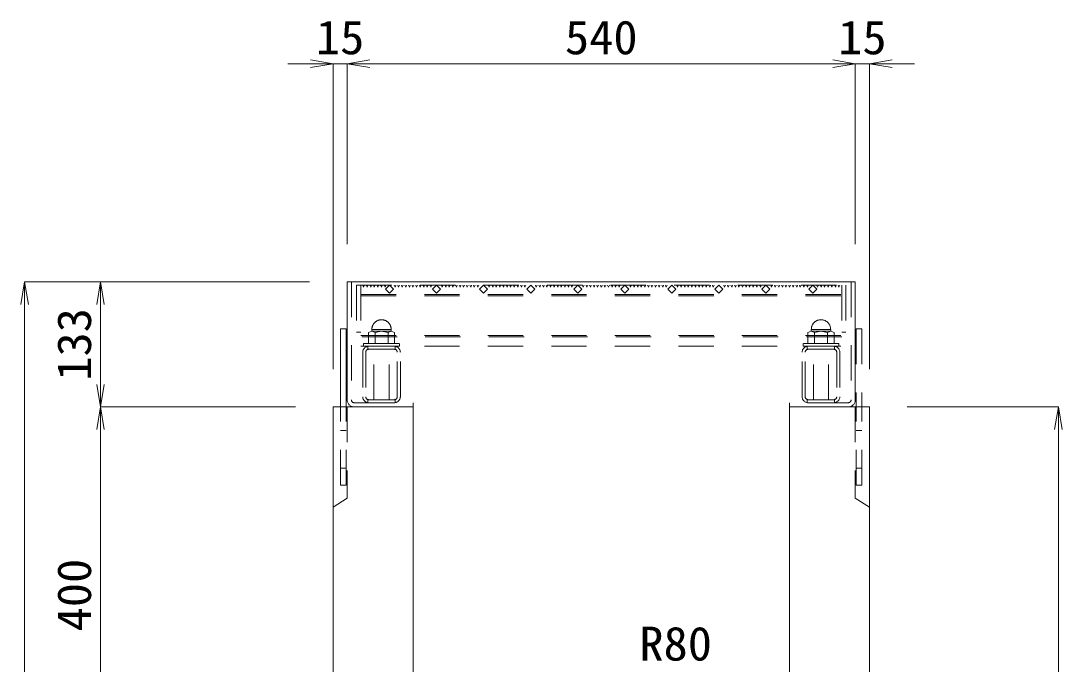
# Model space of a CAD drawing. Units: millimetres at full size; some dimension numbers follow another scale. Extents: x -734 to 58102, y 49499 to 87169.
# Drawn here: x 35169 to 36276, y 64448 to 65132 of the extents above; entities that cross this region are included whole.
import ezdxf
from ezdxf.enums import TextEntityAlignment as Align

# ---------------------------------------------------------------- set-up
doc = ezdxf.new("R2010")
doc.units = ezdxf.units.MM
doc.header["$LTSCALE"] = 50
doc.linetypes.add('USER1', pattern=[1.35, 0.75, -0.6])
for name, color, linetype, lineweight in [('寸法線', 7, 'Continuous', 13), ('引出線', 4, 'Continuous', 13), ('本体', 2, 'Continuous', 20), ('ｸﾞﾚｰﾁﾝｸﾞ', 7, 'USER1', 9)]:
    doc.layers.add(name, color=color, linetype=linetype, lineweight=lineweight)
doc.styles.add('ＭＳ 明朝', font='')
doc.styles.get('ＭＳ 明朝').set_extended_font_data('MS Mincho')

# ---------------------------------------------------------------- blocks, each defined once
blk = doc.blocks.new('open_arrow')
at = {"color": 0, "linetype": 'Continuous', "lineweight": -2}
blk.add_lwpolyline([(7.5, 1.25), (0, 0), (7.5, -1.25)], dxfattribs=at)

msp = doc.modelspace()

# ---------------------------------------------------------------- linework, layer by layer
at = {"layer": '寸法線'}
for p, q in [((35564.09, 65086.12), (35453.09, 65086.12)), ((35501.09, 64761.22), (35501.09, 65086.12)), ((36056.09, 65086.12), (35516.09, 65086.12)), ((35516.09, 64894.22), (35516.09, 65086.12)), ((35516.09, 64894.22), (35516.09, 65086.12)), ((36008.09, 65086.12), (36119.09, 65086.12)), ((36056.09, 64894.22), (36056.09, 65086.12)), ((36056.09, 64894.22), (36056.09, 65086.12)), ((36071.09, 64761.22), (36071.09, 65086.12)), ((35173.28, 63871.2), (35173.28, 64854.2)), ((35476.07, 64854.2), (35173.28, 64854.2)), ((35253.92, 64854.2), (35253.92, 64721.2)), ((35476.07, 64854.2), (35253.92, 64854.2)), ((35461.07, 64721.2), (35253.92, 64721.2)), ((35253.92, 64721.2), (35253.92, 64321.2)), ((35461.07, 64721.2), (35253.92, 64721.2)), ((36111.11, 64721.2), (36271.91, 64721.2)), ((36271.91, 64721.2), (36271.91, 63871.2))]:
    msp.add_line(p, q, dxfattribs=at)
at = {"layer": '本体'}
for p, q in [((35501.09, 63871.2), (35501.09, 64721.2)), ((35586.09, 64721.2), (35501.09, 64721.2)), ((35586.09, 64415.23), (35586.09, 64721.2)), ((35986.09, 64415.23), (35986.09, 64721.2)), ((36071.1, 64721.2), (35986.09, 64721.2)), ((36071.09, 63871.2), (36071.09, 64721.2))]:
    msp.add_line(p, q, dxfattribs=at)
at = {"layer": '本体', "linetype": 'USER1', "lineweight": 9}
for p, q in [((35516.09, 64721.2), (35516.09, 64624.2)), ((36056.1, 64721.2), (36056.1, 64624.2)), ((35516.09, 64624.2), (35501.09, 64614.7)), ((36056.1, 64624.2), (36071.1, 64614.7))]:
    msp.add_line(p, q, dxfattribs=at)
at = {"layer": 'ｸﾞﾚｰﾁﾝｸﾞ', "linetype": 'Continuous'}
for p, q in [((35516.09, 64854.2), (36056.09, 64854.2)), ((35516.09, 64854.2), (35516.09, 64728.7)), ((36056.09, 64854.2), (36056.09, 64728.7)), ((35509.09, 64804.2), (35509.09, 64721.2)), ((35509.09, 64804.2), (35515.09, 64804.2)), ((35515.09, 64804.2), (35515.09, 64721.2))]:
    msp.add_line(p, q, dxfattribs=at)
at = {"layer": 'ｸﾞﾚｰﾁﾝｸﾞ'}
for p, q in [((35520.59, 64854.2), (35520.59, 64728.7)), ((35526.09, 64850.7), (35526.09, 64800.7)), ((35530.59, 64850.7), (35530.59, 64785.7)), ((35530.59, 64850.7), (35530.59, 64800.7)), ((35532.59, 64850.7), (35533.49, 64848.6)), ((35533.49, 64848.6), (35534.39, 64850.7)), ((35536.39, 64850.7), (35537.29, 64848.6)), ((35537.29, 64848.6), (35538.19, 64850.7)), ((35540.19, 64850.7), (35541.09, 64848.6)), ((35541.09, 64848.6), (35541.99, 64850.7)), ((35543.99, 64850.7), (35544.89, 64848.6)), ((35544.89, 64848.6), (35545.79, 64850.7)), ((35547.79, 64850.7), (35548.69, 64848.6)), ((35548.69, 64848.6), (35549.59, 64850.7)), ((35551.59, 64850.7), (35552.49, 64848.6)), ((35552.49, 64848.6), (35553.39, 64850.7)), ((35555.39, 64850.7), (35556.29, 64848.6)), ((35556.29, 64848.6), (35557.19, 64850.7)), ((35561.09, 64850.7), (35556.85, 64846.45)), ((35565.34, 64846.45), (35561.09, 64850.7)), ((35566.09, 64850.7), (35566.99, 64848.6)), ((35566.99, 64848.6), (35567.89, 64850.7)), ((35569.89, 64850.7), (35570.79, 64848.6)), ((35570.79, 64848.6), (35571.69, 64850.7)), ((35573.69, 64850.7), (35574.59, 64848.6)), ((35574.59, 64848.6), (35575.49, 64850.7)), ((35577.49, 64850.7), (35578.39, 64848.6)), ((35578.39, 64848.6), (35579.29, 64850.7)), ((35581.29, 64850.7), (35582.19, 64848.6)), ((35582.19, 64848.6), (35583.09, 64850.7)), ((35585.09, 64850.7), (35585.99, 64848.6)), ((35585.99, 64848.6), (35586.89, 64850.7)), ((35588.89, 64850.7), (35589.79, 64848.6)), ((35589.79, 64848.6), (35590.69, 64850.7)), ((35592.69, 64850.7), (35593.59, 64848.6)), ((35593.59, 64848.6), (35594.49, 64850.7)), ((35596.49, 64850.7), (35597.39, 64848.6)), ((35597.39, 64848.6), (35598.29, 64850.7)), ((35600.29, 64850.7), (35601.19, 64848.6)), ((35601.19, 64848.6), (35602.09, 64850.7)), ((35604.09, 64850.7), (35604.99, 64848.6)), ((35604.99, 64848.6), (35605.89, 64850.7)), ((35611.09, 64850.7), (35606.85, 64846.45)), ((35615.34, 64846.45), (35611.09, 64850.7)), ((35616.09, 64850.7), (35616.99, 64848.6)), ((35616.99, 64848.6), (35617.89, 64850.7)), ((35619.89, 64850.7), (35620.79, 64848.6)), ((35620.79, 64848.6), (35621.69, 64850.7)), ((35623.69, 64850.7), (35624.59, 64848.6)), ((35624.59, 64848.6), (35625.49, 64850.7)), ((35627.49, 64850.7), (35628.39, 64848.6)), ((35628.39, 64848.6), (35629.29, 64850.7)), ((35631.29, 64850.7), (35632.19, 64848.6)), ((35632.19, 64848.6), (35633.09, 64850.7)), ((35635.09, 64850.7), (35635.99, 64848.6)), ((35635.99, 64848.6), (35636.89, 64850.7)), ((35638.89, 64850.7), (35639.79, 64848.6)), ((35639.79, 64848.6), (35640.69, 64850.7)), ((35642.69, 64850.7), (35643.59, 64848.6)), ((35643.59, 64848.6), (35644.49, 64850.7)), ((35646.49, 64850.7), (35647.39, 64848.6)), ((35647.39, 64848.6), (35648.29, 64850.7)), ((35650.29, 64850.7), (35651.19, 64848.6)), ((35651.19, 64848.6), (35652.09, 64850.7)), ((35654.09, 64850.7), (35655, 64848.6)), ((35655, 64848.6), (35655.9, 64850.7)), ((35661.09, 64850.7), (35656.85, 64846.45)), ((35665.34, 64846.45), (35661.09, 64850.7)), ((35666.09, 64850.7), (35666.99, 64848.6)), ((35666.99, 64848.6), (35667.89, 64850.7)), ((35669.89, 64850.7), (35670.79, 64848.6)), ((35670.79, 64848.6), (35671.69, 64850.7)), ((35673.69, 64850.7), (35674.59, 64848.6)), ((35674.59, 64848.6), (35675.49, 64850.7)), ((35677.49, 64850.7), (35678.39, 64848.6)), ((35678.39, 64848.6), (35679.29, 64850.7)), ((35681.29, 64850.7), (35682.19, 64848.6)), ((35682.19, 64848.6), (35683.09, 64850.7)), ((35685.09, 64850.7), (35685.99, 64848.6)), ((35685.99, 64848.6), (35686.89, 64850.7)), ((35688.89, 64850.7), (35689.79, 64848.6)), ((35689.79, 64848.6), (35690.69, 64850.7)), ((35692.69, 64850.7), (35693.59, 64848.6)), ((35693.59, 64848.6), (35694.49, 64850.7)), ((35696.49, 64850.7), (35697.39, 64848.6)), ((35697.39, 64848.6), (35698.29, 64850.7)), ((35700.29, 64850.7), (35701.19, 64848.6)), ((35701.19, 64848.6), (35702.09, 64850.7)), ((35704.09, 64850.7), (35704.99, 64848.6)), ((35704.99, 64848.6), (35705.89, 64850.7)), ((35711.09, 64850.7), (35706.85, 64846.45)), ((35715.34, 64846.45), (35711.09, 64850.7)), ((35716.09, 64850.7), (35716.99, 64848.6)), ((35716.99, 64848.6), (35717.89, 64850.7)), ((35719.89, 64850.7), (35720.79, 64848.6)), ((35720.79, 64848.6), (35721.69, 64850.7)), ((35723.69, 64850.7), (35724.59, 64848.6)), ((35724.59, 64848.6), (35725.49, 64850.7)), ((35727.49, 64850.7), (35728.39, 64848.6)), ((35728.39, 64848.6), (35729.29, 64850.7)), ((35731.29, 64850.7), (35732.19, 64848.6)), ((35732.19, 64848.6), (35733.09, 64850.7)), ((35735.09, 64850.7), (35735.99, 64848.6)), ((35735.99, 64848.6), (35736.89, 64850.7)), ((35738.89, 64850.7), (35739.79, 64848.6)), ((35739.79, 64848.6), (35740.69, 64850.7)), ((35742.69, 64850.7), (35743.59, 64848.6)), ((35743.59, 64848.6), (35744.49, 64850.7)), ((35746.49, 64850.7), (35747.39, 64848.6)), ((35747.39, 64848.6), (35748.29, 64850.7)), ((35750.29, 64850.7), (35751.19, 64848.6)), ((35751.19, 64848.6), (35752.09, 64850.7)), ((35754.09, 64850.7), (35755, 64848.6)), ((35755, 64848.6), (35755.89, 64850.7)), ((35761.09, 64850.7), (35756.85, 64846.45)), ((35765.34, 64846.45), (35761.09, 64850.7)), ((35766.09, 64850.7), (35766.99, 64848.6)), ((35766.99, 64848.6), (35767.89, 64850.7)), ((35769.89, 64850.7), (35770.79, 64848.6)), ((35770.79, 64848.6), (35771.69, 64850.7)), ((35773.69, 64850.7), (35774.59, 64848.6)), ((35774.59, 64848.6), (35775.49, 64850.7)), ((35777.49, 64850.7), (35778.39, 64848.6)), ((35778.39, 64848.6), (35779.29, 64850.7)), ((35781.29, 64850.7), (35782.19, 64848.6)), ((35782.19, 64848.6), (35783.09, 64850.7)), ((35785.09, 64850.7), (35785.99, 64848.6)), ((35787.09, 64850.7), (35786.2, 64848.6)), ((35790, 64848.6), (35789.1, 64850.7)), ((35790.89, 64850.7), (35790, 64848.6)), ((35793.79, 64848.6), (35792.9, 64850.7)), ((35794.69, 64850.7), (35793.79, 64848.6)), ((35797.59, 64848.6), (35796.7, 64850.7)), ((35798.5, 64850.7), (35797.59, 64848.6)), ((35801.4, 64848.6), (35800.5, 64850.7)), ((35802.29, 64850.7), (35801.4, 64848.6)), ((35805.2, 64848.6), (35804.29, 64850.7)), ((35806.09, 64850.7), (35805.2, 64848.6)), ((35806.85, 64846.45), (35811.1, 64850.7)), ((35811.1, 64850.7), (35815.34, 64846.45)), ((35817.19, 64848.6), (35816.29, 64850.7)), ((35818.1, 64850.7), (35817.19, 64848.6)), ((35821, 64848.6), (35820.1, 64850.7)), ((35821.9, 64850.7), (35821, 64848.6)), ((35824.8, 64848.6), (35823.9, 64850.7)), ((35825.7, 64850.7), (35824.8, 64848.6)), ((35828.6, 64848.6), (35827.7, 64850.7)), ((35829.5, 64850.7), (35828.6, 64848.6)), ((35832.4, 64848.6), (35831.5, 64850.7)), ((35833.3, 64850.7), (35832.4, 64848.6)), ((35836.2, 64848.6), (35835.3, 64850.7)), ((35837.1, 64850.7), (35836.2, 64848.6)), ((35840, 64848.6), (35839.1, 64850.7)), ((35840.9, 64850.7), (35840, 64848.6)), ((35843.8, 64848.6), (35842.9, 64850.7)), ((35844.7, 64850.7), (35843.8, 64848.6)), ((35847.6, 64848.6), (35846.7, 64850.7)), ((35848.5, 64850.7), (35847.6, 64848.6)), ((35851.4, 64848.6), (35850.5, 64850.7)), ((35852.3, 64850.7), (35851.4, 64848.6)), ((35855.2, 64848.6), (35854.3, 64850.7)), ((35856.1, 64850.7), (35855.2, 64848.6)), ((35856.85, 64846.45), (35861.1, 64850.7)), ((35861.1, 64850.7), (35865.34, 64846.45)), ((35867.19, 64848.6), (35866.29, 64850.7)), ((35868.1, 64850.7), (35867.19, 64848.6)), ((35871, 64848.6), (35870.1, 64850.7)), ((35871.9, 64850.7), (35871, 64848.6)), ((35874.8, 64848.6), (35873.9, 64850.7)), ((35875.7, 64850.7), (35874.8, 64848.6)), ((35878.6, 64848.6), (35877.7, 64850.7)), ((35879.5, 64850.7), (35878.6, 64848.6)), ((35882.4, 64848.6), (35881.5, 64850.7)), ((35883.3, 64850.7), (35882.4, 64848.6)), ((35886.2, 64848.6), (35885.3, 64850.7)), ((35887.1, 64850.7), (35886.2, 64848.6)), ((35890, 64848.6), (35889.1, 64850.7)), ((35890.9, 64850.7), (35890, 64848.6)), ((35893.8, 64848.6), (35892.9, 64850.7)), ((35894.7, 64850.7), (35893.8, 64848.6)), ((35897.6, 64848.6), (35896.7, 64850.7)), ((35898.5, 64850.7), (35897.6, 64848.6)), ((35901.4, 64848.6), (35900.5, 64850.7)), ((35902.3, 64850.7), (35901.4, 64848.6)), ((35905.2, 64848.6), (35904.3, 64850.7)), ((35906.1, 64850.7), (35905.2, 64848.6)), ((35906.85, 64846.45), (35911.1, 64850.7)), ((35911.1, 64850.7), (35915.34, 64846.45)), ((35917.19, 64848.6), (35916.29, 64850.7)), ((35918.1, 64850.7), (35917.19, 64848.6)), ((35921, 64848.6), (35920.1, 64850.7)), ((35921.9, 64850.7), (35921, 64848.6)), ((35924.8, 64848.6), (35923.9, 64850.7)), ((35925.7, 64850.7), (35924.8, 64848.6)), ((35928.6, 64848.6), (35927.7, 64850.7)), ((35929.5, 64850.7), (35928.6, 64848.6)), ((35932.4, 64848.6), (35931.5, 64850.7)), ((35933.29, 64850.7), (35932.4, 64848.6)), ((35936.2, 64848.6), (35935.3, 64850.7)), ((35937.1, 64850.7), (35936.2, 64848.6)), ((35940, 64848.6), (35939.1, 64850.7)), ((35940.9, 64850.7), (35940, 64848.6)), ((35943.8, 64848.6), (35942.9, 64850.7)), ((35944.7, 64850.7), (35943.8, 64848.6)), ((35947.6, 64848.6), (35946.7, 64850.7)), ((35948.5, 64850.7), (35947.6, 64848.6)), ((35951.4, 64848.6), (35950.5, 64850.7)), ((35952.3, 64850.7), (35951.4, 64848.6)), ((35955.2, 64848.6), (35954.3, 64850.7)), ((35956.1, 64850.7), (35955.2, 64848.6)), ((35956.85, 64846.45), (35961.1, 64850.7)), ((35961.1, 64850.7), (35965.34, 64846.45)), ((35967.19, 64848.6), (35966.29, 64850.7)), ((35968.1, 64850.7), (35967.19, 64848.6)), ((35971, 64848.6), (35970.1, 64850.7)), ((35971.9, 64850.7), (35971, 64848.6)), ((35974.8, 64848.6), (35973.9, 64850.7)), ((35975.7, 64850.7), (35974.8, 64848.6)), ((35978.6, 64848.6), (35977.7, 64850.7)), ((35979.5, 64850.7), (35978.6, 64848.6)), ((35982.4, 64848.6), (35981.5, 64850.7)), ((35983.3, 64850.7), (35982.4, 64848.6)), ((35986.2, 64848.6), (35985.3, 64850.7)), ((35987.1, 64850.7), (35986.2, 64848.6)), ((35990, 64848.6), (35989.1, 64850.7)), ((35990.9, 64850.7), (35990, 64848.6)), ((35993.8, 64848.6), (35992.9, 64850.7)), ((35994.7, 64850.7), (35993.8, 64848.6)), ((35997.6, 64848.6), (35996.7, 64850.7)), ((35998.5, 64850.7), (35997.6, 64848.6)), ((36001.4, 64848.6), (36000.5, 64850.7)), ((36002.3, 64850.7), (36001.4, 64848.6)), ((36005.2, 64848.6), (36004.3, 64850.7)), ((36006.1, 64850.7), (36005.2, 64848.6)), ((36006.85, 64846.45), (36011.1, 64850.7)), ((36011.1, 64850.7), (36015.34, 64846.45)), ((36015.9, 64848.6), (36015, 64850.7)), ((36016.8, 64850.7), (36015.9, 64848.6)), ((36019.7, 64848.6), (36018.8, 64850.7)), ((36020.6, 64850.7), (36019.7, 64848.6)), ((36023.5, 64848.6), (36022.6, 64850.7)), ((36024.4, 64850.7), (36023.5, 64848.6)), ((36027.3, 64848.6), (36026.4, 64850.7)), ((36028.2, 64850.7), (36027.3, 64848.6)), ((36031.1, 64848.6), (36030.2, 64850.7)), ((36032, 64850.7), (36031.1, 64848.6)), ((36034.9, 64848.6), (36034, 64850.7)), ((36035.8, 64850.7), (36034.9, 64848.6)), ((36038.7, 64848.6), (36037.8, 64850.7)), ((36039.6, 64850.7), (36038.7, 64848.6)), ((36041.6, 64850.7), (36041.6, 64785.7)), ((36041.6, 64850.7), (36041.6, 64800.7)), ((36046.1, 64850.7), (36046.1, 64800.7)), ((36051.59, 64854.2), (36051.59, 64728.7)), ((35530.59, 64840.7), (36041.6, 64840.7)), ((35530.59, 64839.2), (36041.6, 64839.2)), ((35556.85, 64846.45), (35561.09, 64842.21)), ((35561.09, 64842.21), (35565.34, 64846.45)), ((35606.85, 64846.45), (35611.09, 64842.21)), ((35611.09, 64842.21), (35615.34, 64846.45)), ((35656.85, 64846.45), (35661.09, 64842.21)), ((35661.09, 64842.21), (35665.34, 64846.45)), ((35706.85, 64846.45), (35711.09, 64842.21)), ((35711.09, 64842.21), (35715.34, 64846.45)), ((35756.85, 64846.45), (35761.09, 64842.21)), ((35761.09, 64842.21), (35765.34, 64846.45)), ((35811.1, 64842.21), (35806.85, 64846.45)), ((35815.34, 64846.45), (35811.1, 64842.21)), ((35861.1, 64842.21), (35856.85, 64846.45)), ((35865.34, 64846.45), (35861.1, 64842.21)), ((35911.1, 64842.21), (35906.85, 64846.45)), ((35915.34, 64846.45), (35911.1, 64842.21)), ((35961.1, 64842.21), (35956.85, 64846.45)), ((35965.34, 64846.45), (35961.1, 64842.21)), ((36011.1, 64842.21), (36006.85, 64846.45)), ((36015.34, 64846.45), (36011.1, 64842.21)), ((35526.09, 64800.7), (35530.59, 64800.7)), ((35530.59, 64797.2), (36041.6, 64797.2)), ((36041.6, 64795.7), (35530.59, 64795.7)), ((35538.74, 64800.5), (35542.21, 64801.7)), ((35538.74, 64788.7), (35538.74, 64800.5)), ((35542.21, 64803.7), (35562.98, 64803.7)), ((35542.21, 64801.7), (35542.21, 64803.7)), ((35542.21, 64801.7), (35545.67, 64800.5)), ((35562.98, 64801.7), (35542.21, 64801.7)), ((35545.67, 64800.5), (35552.59, 64801.7)), ((35545.67, 64788.7), (35545.67, 64800.5)), ((35552.59, 64801.7), (35559.52, 64800.5)), ((35559.52, 64800.5), (35562.98, 64801.7)), ((35559.52, 64800.5), (35559.52, 64788.7)), ((35562.98, 64803.7), (35562.98, 64801.7)), ((35562.98, 64801.7), (35566.44, 64800.5)), ((35566.44, 64800.5), (35566.44, 64788.7)), ((36009.21, 64801.7), (36005.75, 64800.5)), ((36005.75, 64800.5), (36005.75, 64788.7)), ((36029.98, 64803.7), (36009.21, 64803.7)), ((36009.21, 64803.7), (36009.21, 64801.7)), ((36012.67, 64800.5), (36009.21, 64801.7)), ((36009.21, 64801.7), (36029.98, 64801.7)), ((36019.59, 64801.7), (36012.67, 64800.5)), ((36012.67, 64800.5), (36012.67, 64788.7)), ((36026.52, 64800.5), (36019.59, 64801.7)), ((36029.98, 64801.7), (36026.52, 64800.5)), ((36026.52, 64788.7), (36026.52, 64800.5)), ((36029.98, 64801.7), (36029.98, 64803.7)), ((36033.44, 64800.5), (36029.98, 64801.7)), ((36033.44, 64788.7), (36033.44, 64800.5)), ((36046.1, 64800.7), (36041.6, 64800.7)), ((36057.09, 64804.2), (36057.09, 64721.2)), ((36063.09, 64804.2), (36057.09, 64804.2)), ((36063.09, 64804.2), (36063.09, 64721.2)), ((35530.59, 64785.7), (36041.6, 64785.7)), ((35533.59, 64788.7), (35571.59, 64788.7)), ((35533.59, 64788.7), (35552.59, 64788.7)), ((35533.59, 64785.7), (35533.59, 64788.7)), ((35571.59, 64785.7), (35533.59, 64785.7)), ((35538.09, 64785.63), (35538.09, 64782.37)), ((35552.59, 64788.7), (35538.74, 64788.7)), ((35566.19, 64785.7), (35538.99, 64785.7)), ((35566.19, 64785.7), (35538.99, 64785.7)), ((35566.19, 64782.5), (35538.99, 64782.5)), ((35566.19, 64785.7), (35539, 64785.7)), ((35544.59, 64728.9), (35544.59, 64785.7)), ((35544.59, 64785.7), (35560.59, 64785.7)), ((35552.59, 64788.7), (35545.67, 64788.7)), ((35566.44, 64788.7), (35552.59, 64788.7)), ((35560.59, 64728.9), (35560.59, 64785.7)), ((35567.09, 64785.63), (35567.09, 64782.37)), ((35571.59, 64788.7), (35571.59, 64785.7)), ((36038.59, 64788.7), (36000.59, 64788.7)), ((36000.59, 64788.7), (36000.59, 64785.7)), ((36000.59, 64785.7), (36038.59, 64785.7)), ((36005.09, 64785.63), (36005.09, 64782.37)), ((36005.75, 64788.7), (36019.59, 64788.7)), ((36005.99, 64785.7), (36033.2, 64785.7)), ((36005.99, 64782.5), (36033.2, 64782.5)), ((36006, 64785.7), (36033.2, 64785.7)), ((36006, 64785.7), (36033.19, 64785.7)), ((36011.6, 64728.9), (36011.6, 64785.7)), ((36027.6, 64785.7), (36011.6, 64785.7)), ((36019.59, 64788.7), (36033.44, 64788.7)), ((36038.59, 64788.7), (36019.59, 64788.7)), ((36019.59, 64788.7), (36026.52, 64788.7)), ((36027.6, 64728.9), (36027.6, 64785.7)), ((36034.09, 64785.63), (36034.09, 64782.37)), ((36038.59, 64785.7), (36038.59, 64788.7)), ((35532.59, 64779.3), (35532.59, 64732.1)), ((35535.79, 64779.3), (35535.79, 64732.1)), ((35569.39, 64732.1), (35569.39, 64779.3)), ((35572.59, 64732.1), (35572.59, 64779.3)), ((35999.6, 64732.1), (35999.6, 64779.3)), ((36002.8, 64732.1), (36002.8, 64779.3)), ((36036.39, 64779.3), (36036.39, 64732.1)), ((36039.6, 64779.3), (36039.6, 64732.1)), ((35538.09, 64729.03), (35538.09, 64725.76)), ((35538.99, 64728.9), (35566.19, 64728.9)), ((35567.09, 64729.03), (35567.09, 64725.76)), ((36005.09, 64729.03), (36005.09, 64725.76)), ((36033.2, 64728.9), (36005.99, 64728.9)), ((36034.09, 64729.03), (36034.09, 64725.76)), ((35509.09, 64638.2), (35509.09, 64721.2)), ((35515.1, 64638.2), (35515.1, 64721.2)), ((35523.59, 64725.7), (35586.09, 64725.7)), ((35538.99, 64725.7), (35566.19, 64725.7)), ((35586.09, 64725.7), (35586.09, 64721.2)), ((36048.59, 64725.7), (35986.09, 64725.7)), ((35986.09, 64725.7), (35986.09, 64721.2)), ((36033.2, 64725.7), (36005.99, 64725.7)), ((36057.09, 64638.2), (36057.09, 64721.2)), ((36063.09, 64638.2), (36063.09, 64721.2)), ((35509.09, 64696.2), (35515.09, 64696.2)), ((36057.1, 64696.2), (36063.1, 64696.2)), ((35509.09, 64656.2), (35515.09, 64656.2)), ((36057.1, 64656.2), (36063.1, 64656.2)), ((35509.09, 64638.2), (35515.1, 64638.2)), ((36063.09, 64638.2), (36057.09, 64638.2))]:
    msp.add_line(p, q, dxfattribs=at)
at = {"layer": 'ｸﾞﾚｰﾁﾝｸﾞ', "lineweight": 5}
msp.add_line((35526.09, 64850.7), (36046.1, 64850.7), dxfattribs=at)
at = {"layer": 'ｸﾞﾚｰﾁﾝｸﾞ'}
for centre, radius, start, end in [((35552.59, 64803.7), 10.25, 0, 180), ((36019.59, 64803.7), 10.25, 0, 180), ((35538.99, 64779.3), 6.4, 90, 180), ((35538.99, 64779.3), 3.2, 90, 180), ((35566.19, 64779.3), 6.4, 0, 90), ((35566.19, 64779.3), 3.2, 0, 90), ((36005.99, 64779.3), 6.4, 90, 180), ((36005.99, 64779.3), 3.2, 90, 180), ((36033.2, 64779.3), 6.4, 0, 90), ((36033.2, 64779.3), 3.2, 0, 90), ((35523.59, 64728.7), 7.5, 180, 270), ((35523.59, 64728.7), 3, 180, 270), ((35538.99, 64732.1), 6.4, 180, 270), ((35538.99, 64732.1), 3.2, 180, 270), ((35566.19, 64732.1), 6.4, 270, 0), ((35566.19, 64732.1), 3.2, 270, 0), ((36005.99, 64732.1), 6.4, 180, 270), ((36005.99, 64732.1), 3.2, 180, 270), ((36033.2, 64732.1), 6.4, 270, 0), ((36033.2, 64732.1), 3.2, 270, 0), ((36048.59, 64728.7), 7.5, 270, 0), ((36048.59, 64728.7), 3, 270, 0)]:
    msp.add_arc(centre, radius, start, end, dxfattribs=at)

# ---------------------------------------------------------------- block references
at = {"layer": '寸法線', "xscale": 3.2, "yscale": 3.2}
for p, rotation in [((35501.09, 65086.12), 180), ((36056.09, 65086.12), 180), ((36056.09, 65086.12), 180), ((35173.28, 64854.2), 270), ((35253.92, 64854.2), 270), ((35253.92, 64721.2), 90), ((35253.92, 64721.2), 270), ((36271.91, 64721.2), 270)]:
    msp.add_blockref('open_arrow', p, dxfattribs=dict(at, rotation=rotation))
for p in [(35516.09, 65086.12), (35516.09, 65086.12), (36071.09, 65086.12)]:
    msp.add_blockref('open_arrow', p, dxfattribs=at)

# ---------------------------------------------------------------- texts
at = {"layer": '寸法線', "style": 'ＭＳ 明朝', "width": 1.05}
for s, p in [('15', (35508.59, 65114.14)), ('540', (35786.09, 65114.14)), ('15', (36063.59, 65114.14))]:
    msp.add_text(s, height=36.03, dxfattribs=at).set_placement(p, align=Align.MIDDLE_CENTER)
for s, p in [('133', (35225.9, 64787.7)), ('400', (35225.9, 64521.2))]:
    msp.add_text(s, height=36.03, rotation=90, dxfattribs=at).set_placement(p, align=Align.MIDDLE_CENTER)
at = {"layer": '引出線', "style": 'ＭＳ 明朝', "width": 1.05}
msp.add_text('R80', height=36.03, dxfattribs=at).set_placement((35903.77, 64487.61), align=Align.TOP_RIGHT)

doc.saveas('drawing.dxf')
